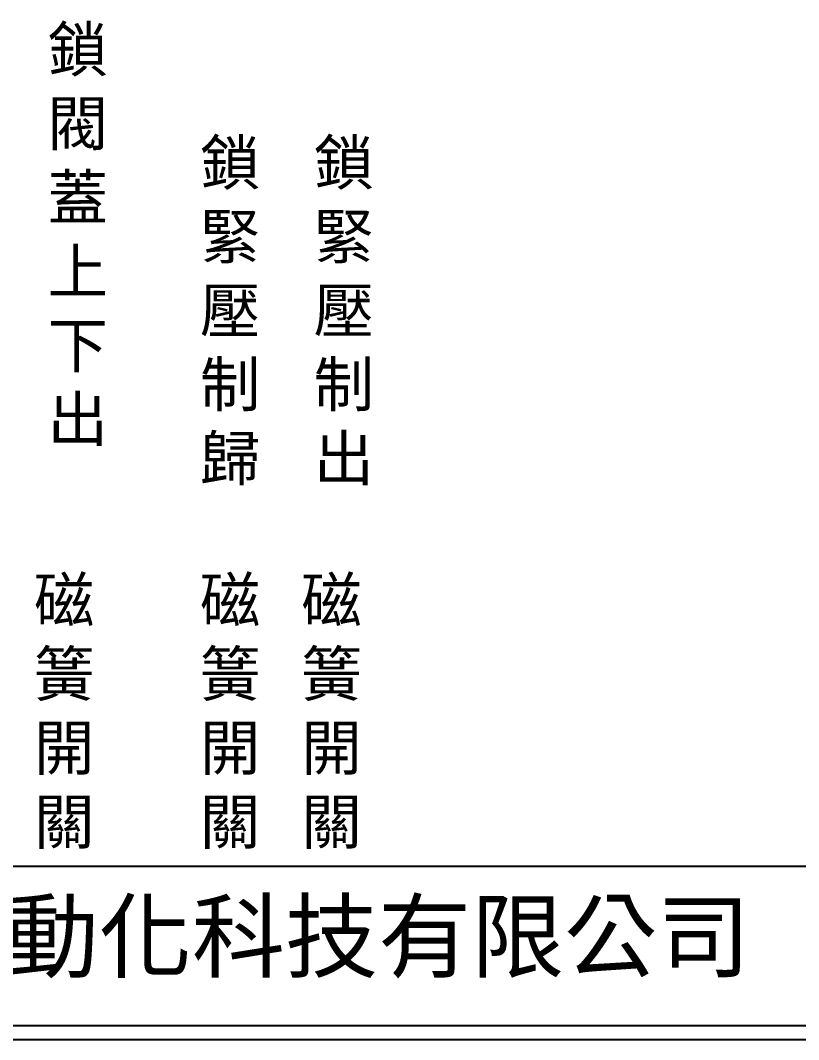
# Model space of a CAD drawing. Extents: x 325 to 612, y 3 to 207.
# Drawn here: x 389.8 to 458.2, y 3 to 92.6 of the extents above; entities that cross this region are included whole.
import ezdxf

# ---------------------------------------------------------------- set-up
doc = ezdxf.new("R2010")
doc.units = 0
doc.layers.add('圖框層', color=7, linetype='CONTINUOUS')
doc.layers.add('標尺寸層', color=3, linetype='CONTINUOUS')
doc.styles.add('CNS', font='romanc.shx', dxfattribs={"bigfont": 'chineset.shx'})
doc.styles.add('STSL', font='KAIU.TTF')

msp = doc.modelspace()

# ---------------------------------------------------------------- linework, layer by layer
at = {"layer": '圖框層', "color": 7}
for p, q in [((326.569, 18.25), (611.07, 18.25)), ((326.569, 4.25), (611.07, 4.25)), ((325.319, 3), (612.319, 3))]:
    msp.add_line(p, q, dxfattribs=at)

# ---------------------------------------------------------------- texts
at = {"layer": '圖框層', "color": 4, "style": 'STSL'}
msp.add_text('泓陞自動化科技有限公司', height=6, dxfattribs=at).set_placement((363.923, 9.076))
at = {"layer": '標尺寸層', "color": 7, "char_height": 3.9, "width": 4.96081, "attachment_point": 5, "style": 'CNS'}
for s, insert in [('{\\fDFKai-SB|b0|i0|c136|p65;鎖閥蓋上下出}', (394.804, 73.584)), ('{\\fDFKai-SB|b0|i0|c136|p65;鎖緊壓制歸}', (408.203, 66.89)), ('{\\fDFKai-SB|b0|i0|c136|p65;鎖緊壓制出}', (418.203, 66.89)), ('{\\fDFKai-SB|b0|i0|c136|p65;磁簧開關}', (393.607, 31.684)), ('{\\fDFKai-SB|b0|i0|c136|p65;磁簧開關}', (408.203, 31.684)), ('{\\fDFKai-SB|b0|i0|c136|p65;磁簧開關}', (417.121, 31.684))]:
    msp.add_mtext(s, dxfattribs=dict(at, insert=insert))

doc.saveas('drawing.dxf')
